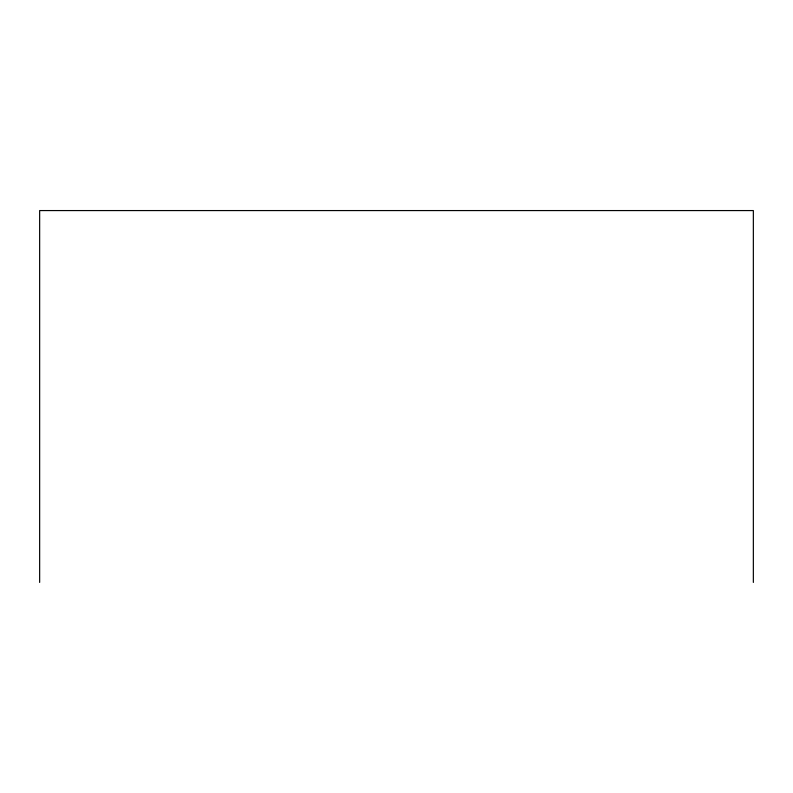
<?xml version="1.0" encoding="UTF-8"?>
<svg xmlns="http://www.w3.org/2000/svg" width="793" height="793" viewBox="0 0 793 793"><rect width="100%" height="100%" fill="white"/><g stroke="black" fill="none" stroke-linecap="round" stroke-linejoin="round"><path stroke-width="1.19" d="M753.35 582.429L753.35 210.571L39.65 210.571L39.65 582.429"/></g></svg>
